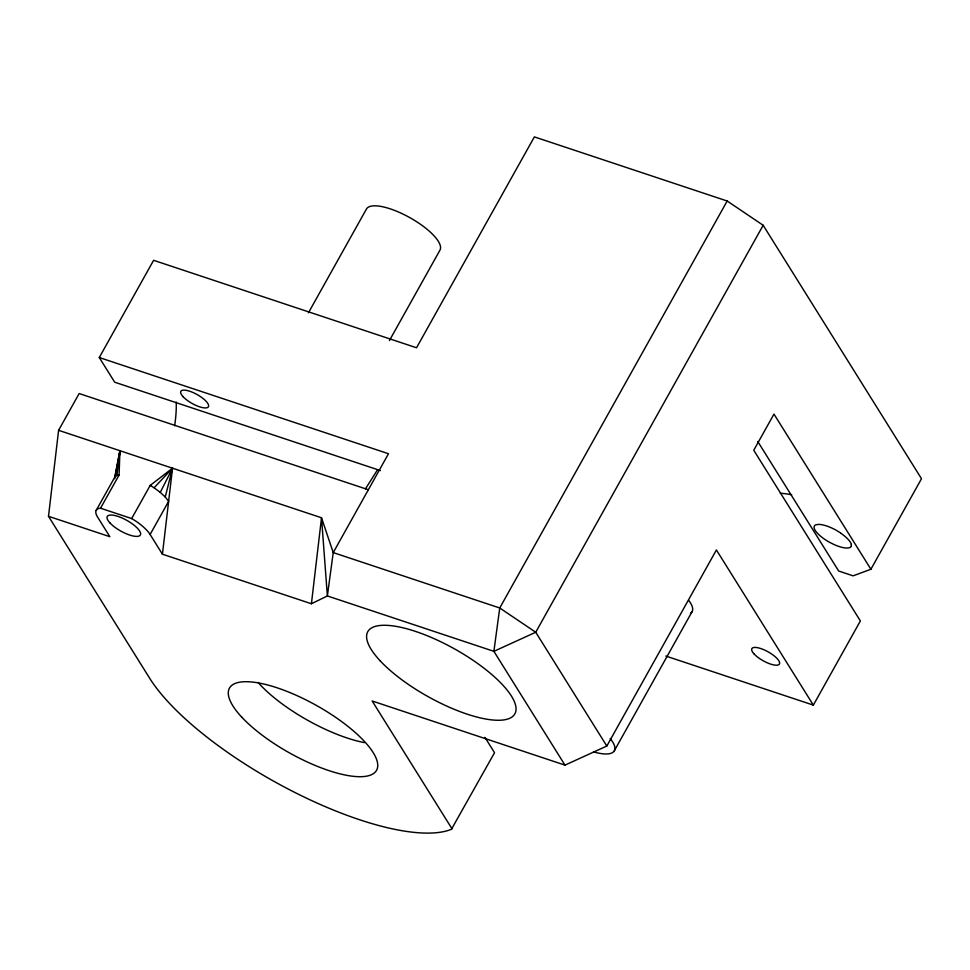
<?xml version="1.0" encoding="UTF-8"?>
<svg xmlns="http://www.w3.org/2000/svg" width="970" height="970" viewBox="0 0 970 970"><rect width="100%" height="100%" fill="white"/><g stroke="black" fill="none" stroke-linecap="round" stroke-linejoin="round"><path stroke-width="1.45" d="M368.357 489.741L79.152 393.541L58.6 430.316L48.5 516.295L109.852 536.701L97.521 516.974A31.586 10.233 29.2 0 1 98.37 508.571L100.54 508.207L119.08 475.045L119.941 450.723L114.739 477.228L96.2 510.39M851.284 545.952L851.43 544.437M118.534 462.763L118.886 459.744M119.237 456.737L119.941 450.723L114.715 478.634M757.764 441.508L838.686 571.027L853.115 575.828L870.902 569.257L773.975 414.093L753.751 450.262L860.378 620.958L813.345 705.117L716.406 549.954L606.82 746.039L564.976 765.124L493.888 651.331L327.375 595.944L311.418 603.752L162.427 554.197L172.527 468.219L150.204 485.4L131.665 518.562L100.54 508.207M311.418 603.752L321.519 517.774L58.6 430.316M114.739 477.228L116.909 475.409L119.941 450.723M162.427 554.197L150.107 534.47L168.647 501.308L165.239 496.992L172.527 468.219L154.084 487.777L150.204 485.4M365.447 488.844L377.621 469.662M165.239 496.992L160.268 492.372L172.527 468.219M380.385 470.583L114.702 382.216L99.279 357.53L153.612 260.312L416.53 347.769L534.373 136.891L727.185 201.02L763.172 225.282L921.5 478.731L870.902 569.257M308.436 312.813L366.393 209.12A42.122 13.641 29.2 0 1 409.546 217.474A42.122 13.641 29.2 0 1 440.041 250.005L389.419 340.579M727.185 201.02L499.744 607.984L493.888 651.331L535.731 632.246L763.172 225.282M48.5 516.295L149.635 678.2A184.264 59.691 29.2 0 0 296.553 793.314A184.264 59.691 29.2 0 0 451.438 829.289L494.53 752.72L484.951 737.382M614.386 750.671L692.144 611.536M116.909 475.409L119.08 475.045M99.279 357.53L388.485 453.73L333.231 552.597L327.375 595.944L321.519 517.774L333.231 552.597L499.744 607.984L535.731 632.246L606.82 746.039M665.844 656.059L813.345 705.117M564.976 765.124L372.165 700.995L452.008 828.804M840.65 532.954L835.982 530.117A21.061 6.887 28.9 0 0 818.389 524.394L815.782 524.843A21.061 6.826 29.2 0 0 829.58 542.315L834.467 544.74A21.061 6.887 28.9 0 0 851.236 546.365M131.665 518.562L135.557 520.938A31.586 10.233 29.2 0 1 150.107 534.47M154.084 487.777L160.268 492.372M780.304 493.281A84.232 68.664 -32 0 1 791.69 494.773M176.249 402.053A84.232 40.449 -71.6 0 1 174.624 425.757M840.59 533.1A21.061 6.826 29.2 0 1 851.357 544.594M688.833 600.539A42.122 13.641 29.2 0 1 690.482 613.331M364.344 742.608A84.232 27.281 29.2 0 1 258.032 682.407M610.166 738.51A42.122 13.641 29.2 0 1 593.495 751.859M380.288 660.958A84.232 27.281 29.2 0 0 509.177 718.527A84.232 27.281 29.2 0 0 434.499 638.842A84.232 27.281 29.2 0 0 380.288 660.958M183.185 396.803A15.799 5.117 29.2 0 0 207.35 407.606A15.799 5.117 29.2 0 0 193.345 392.656A15.799 5.117 29.2 0 0 183.185 396.803M110.083 523.06A18.951 6.135 29.2 0 0 139.086 536.022A18.951 6.135 29.2 0 0 122.281 518.089A18.951 6.135 29.2 0 0 110.083 523.06M754.211 654.095A15.799 5.117 29.2 0 0 778.376 664.886A15.799 5.117 29.2 0 0 764.372 649.948A15.799 5.117 29.2 0 0 754.211 654.095M241.979 717.388A84.232 27.281 29.2 0 0 370.867 774.957A84.232 27.281 29.2 0 0 296.189 695.272A84.232 27.281 29.2 0 0 241.979 717.388"/></g></svg>
